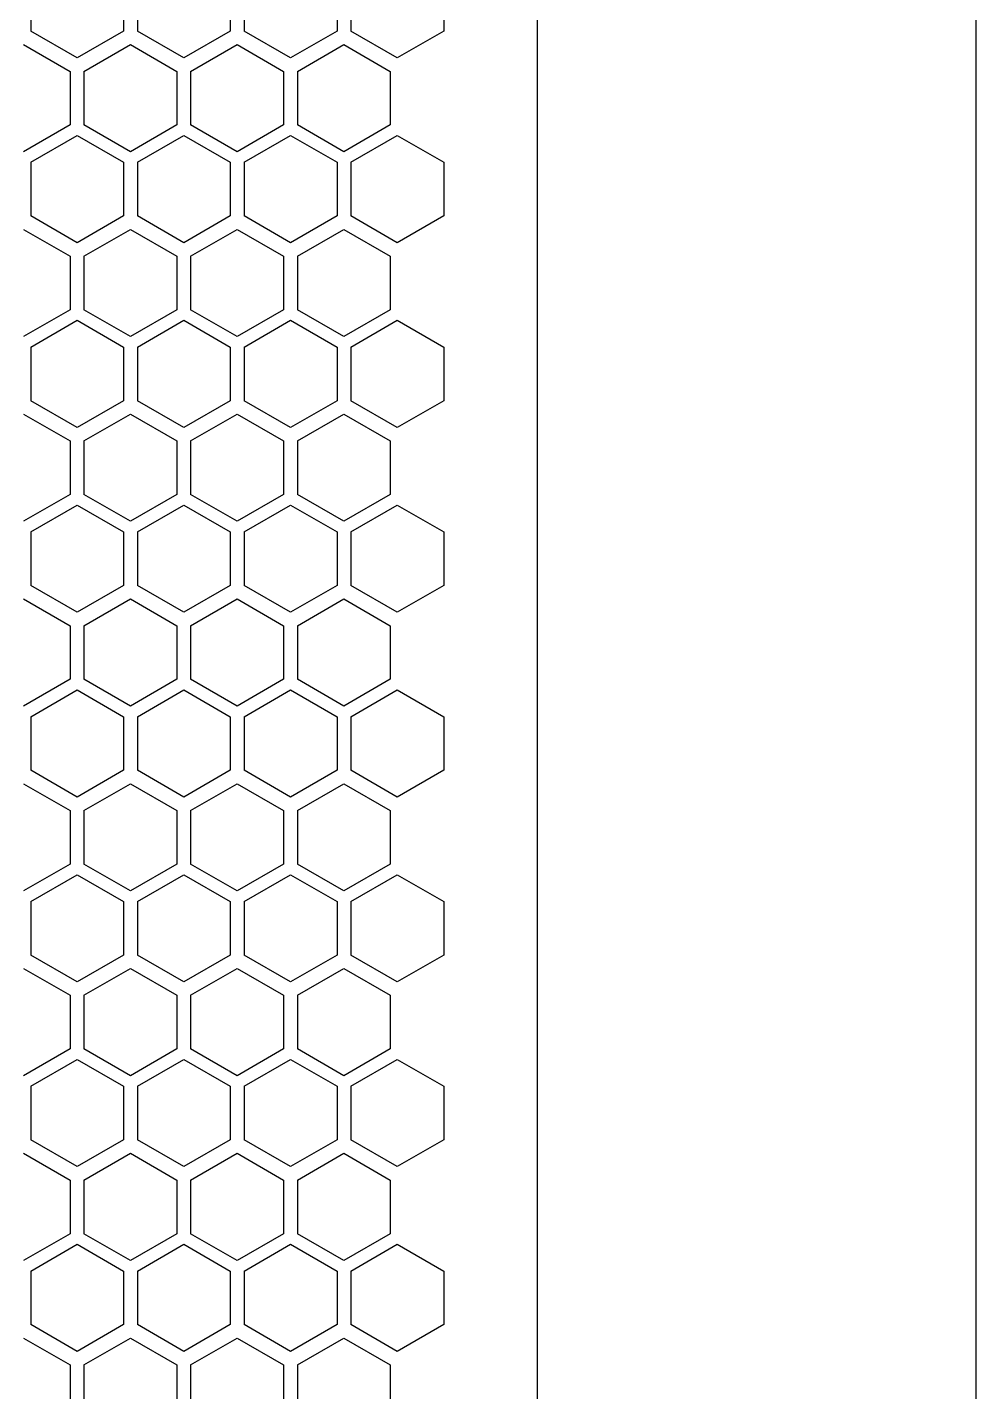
# Model space of a CAD drawing. Header units: millimetres. Extents: x 55614 to 110757, y -66981 to -47484.
# Drawn here: x 63736.8 to 63818.5, y -54746.7 to -54629 of the extents above; entities that cross this region are included whole.
import ezdxf

# ---------------------------------------------------------------- set-up
doc = ezdxf.new("R2010")
doc.units = ezdxf.units.MM
doc.layers.add('4215-0412-2_0', color=7, linetype='Continuous')
doc.layers.add('THICK', color=7, linetype='Continuous', lineweight=0)

# ---------------------------------------------------------------- blocks, each defined once
blk = doc.blocks.new('2-1725')
at = {"layer": '4215-0412-2_0', "color": 7, "linetype": 'Continuous'}
for p, q in [((-17306.03, -71628.67), (-17306.03, -72057.27)), ((-17268.23, -71631.67), (-17268.23, -72054.27)), ((-17349.7, -71704.5), (-17349.7, -71709.12)), ((-17341.7, -71704.5), (-17341.7, -71709.12)), ((-17340.5, -71704.5), (-17340.5, -71709.12)), ((-17332.5, -71704.5), (-17332.5, -71709.12)), ((-17331.3, -71704.5), (-17331.3, -71709.12)), ((-17323.3, -71704.5), (-17323.3, -71709.12)), ((-17322.1, -71704.5), (-17322.1, -71709.12)), ((-17314.1, -71704.5), (-17314.1, -71709.12)), ((-17345.7, -71711.43), (-17349.7, -71709.12)), ((-17341.7, -71709.12), (-17345.7, -71711.43)), ((-17336.5, -71711.43), (-17340.5, -71709.12)), ((-17332.5, -71709.12), (-17336.5, -71711.43)), ((-17327.3, -71711.43), (-17331.3, -71709.12)), ((-17323.3, -71709.12), (-17327.3, -71711.43)), ((-17318.1, -71711.43), (-17322.1, -71709.12)), ((-17314.1, -71709.12), (-17318.1, -71711.43)), ((-17350.32, -71710.28), (-17346.31, -71712.59)), ((-17345.12, -71712.59), (-17341.12, -71710.28)), ((-17341.12, -71710.28), (-17337.11, -71712.59)), ((-17335.92, -71712.59), (-17331.92, -71710.28)), ((-17331.92, -71710.28), (-17327.91, -71712.59)), ((-17326.72, -71712.59), (-17322.72, -71710.28)), ((-17322.72, -71710.28), (-17318.71, -71712.59)), ((-17346.31, -71712.59), (-17346.31, -71717.21)), ((-17345.12, -71712.59), (-17345.12, -71717.21)), ((-17337.11, -71712.59), (-17337.11, -71717.21)), ((-17335.92, -71712.59), (-17335.92, -71717.21)), ((-17327.91, -71712.59), (-17327.91, -71717.21)), ((-17326.72, -71712.59), (-17326.72, -71717.21)), ((-17318.71, -71712.59), (-17318.71, -71717.21)), ((-17346.31, -71717.21), (-17350.32, -71719.52)), ((-17341.12, -71719.52), (-17345.12, -71717.21)), ((-17337.11, -71717.21), (-17341.12, -71719.52)), ((-17331.92, -71719.52), (-17335.92, -71717.21)), ((-17327.91, -71717.21), (-17331.92, -71719.52)), ((-17322.72, -71719.52), (-17326.72, -71717.21)), ((-17318.71, -71717.21), (-17322.72, -71719.52)), ((-17349.7, -71720.43), (-17345.7, -71718.12)), ((-17345.7, -71718.12), (-17341.7, -71720.43)), ((-17340.5, -71720.43), (-17336.5, -71718.12)), ((-17336.5, -71718.12), (-17332.5, -71720.43)), ((-17331.3, -71720.43), (-17327.3, -71718.12)), ((-17327.3, -71718.12), (-17323.3, -71720.43)), ((-17322.1, -71720.43), (-17318.1, -71718.12)), ((-17318.1, -71718.12), (-17314.1, -71720.43)), ((-17349.7, -71720.43), (-17349.7, -71725.05)), ((-17341.7, -71720.43), (-17341.7, -71725.05)), ((-17340.5, -71720.43), (-17340.5, -71725.05)), ((-17332.5, -71720.43), (-17332.5, -71725.05)), ((-17331.3, -71720.43), (-17331.3, -71725.05)), ((-17323.3, -71720.43), (-17323.3, -71725.05)), ((-17322.1, -71720.43), (-17322.1, -71725.05)), ((-17314.1, -71720.43), (-17314.1, -71725.05)), ((-17345.7, -71727.36), (-17349.7, -71725.05)), ((-17341.7, -71725.05), (-17345.7, -71727.36)), ((-17336.5, -71727.36), (-17340.5, -71725.05)), ((-17332.5, -71725.05), (-17336.5, -71727.36)), ((-17327.3, -71727.36), (-17331.3, -71725.05)), ((-17323.3, -71725.05), (-17327.3, -71727.36)), ((-17318.1, -71727.36), (-17322.1, -71725.05)), ((-17314.1, -71725.05), (-17318.1, -71727.36)), ((-17350.32, -71726.21), (-17346.31, -71728.52)), ((-17345.12, -71728.52), (-17341.12, -71726.21)), ((-17341.12, -71726.21), (-17337.11, -71728.52)), ((-17335.92, -71728.52), (-17331.92, -71726.21)), ((-17331.92, -71726.21), (-17327.91, -71728.52)), ((-17326.72, -71728.52), (-17322.72, -71726.21)), ((-17322.72, -71726.21), (-17318.71, -71728.52)), ((-17346.31, -71728.52), (-17346.31, -71733.14)), ((-17345.12, -71728.52), (-17345.12, -71733.14)), ((-17337.11, -71728.52), (-17337.11, -71733.14)), ((-17335.92, -71728.52), (-17335.92, -71733.14)), ((-17327.91, -71728.52), (-17327.91, -71733.14)), ((-17326.72, -71728.52), (-17326.72, -71733.14)), ((-17318.71, -71728.52), (-17318.71, -71733.14)), ((-17346.31, -71733.14), (-17350.32, -71735.45)), ((-17349.7, -71736.36), (-17345.7, -71734.05)), ((-17345.7, -71734.05), (-17341.7, -71736.36)), ((-17341.12, -71735.45), (-17345.12, -71733.14)), ((-17337.11, -71733.14), (-17341.12, -71735.45)), ((-17340.5, -71736.36), (-17336.5, -71734.05)), ((-17336.5, -71734.05), (-17332.5, -71736.36)), ((-17331.92, -71735.45), (-17335.92, -71733.14)), ((-17327.91, -71733.14), (-17331.92, -71735.45)), ((-17331.3, -71736.36), (-17327.3, -71734.05)), ((-17327.3, -71734.05), (-17323.3, -71736.36)), ((-17322.72, -71735.45), (-17326.72, -71733.14)), ((-17318.71, -71733.14), (-17322.72, -71735.45)), ((-17322.1, -71736.36), (-17318.1, -71734.05)), ((-17318.1, -71734.05), (-17314.1, -71736.36)), ((-17349.7, -71736.36), (-17349.7, -71740.98)), ((-17341.7, -71736.36), (-17341.7, -71740.98)), ((-17340.5, -71736.36), (-17340.5, -71740.98)), ((-17332.5, -71736.36), (-17332.5, -71740.98)), ((-17331.3, -71736.36), (-17331.3, -71740.98)), ((-17323.3, -71736.36), (-17323.3, -71740.98)), ((-17322.1, -71736.36), (-17322.1, -71740.98)), ((-17314.1, -71736.36), (-17314.1, -71740.98)), ((-17345.7, -71743.29), (-17349.7, -71740.98)), ((-17341.7, -71740.98), (-17345.7, -71743.29)), ((-17336.5, -71743.29), (-17340.5, -71740.98)), ((-17332.5, -71740.98), (-17336.5, -71743.29)), ((-17327.3, -71743.29), (-17331.3, -71740.98)), ((-17323.3, -71740.98), (-17327.3, -71743.29)), ((-17318.1, -71743.29), (-17322.1, -71740.98)), ((-17314.1, -71740.98), (-17318.1, -71743.29)), ((-17350.32, -71742.14), (-17346.31, -71744.45)), ((-17345.12, -71744.45), (-17341.12, -71742.14)), ((-17341.12, -71742.14), (-17337.11, -71744.45)), ((-17335.92, -71744.45), (-17331.92, -71742.14)), ((-17331.92, -71742.14), (-17327.91, -71744.45)), ((-17326.72, -71744.45), (-17322.72, -71742.14)), ((-17322.72, -71742.14), (-17318.71, -71744.45)), ((-17346.31, -71744.45), (-17346.31, -71749.07)), ((-17345.12, -71744.45), (-17345.12, -71749.07)), ((-17337.11, -71744.45), (-17337.11, -71749.07)), ((-17335.92, -71744.45), (-17335.92, -71749.07)), ((-17327.91, -71744.45), (-17327.91, -71749.07)), ((-17326.72, -71744.45), (-17326.72, -71749.07)), ((-17318.71, -71744.45), (-17318.71, -71749.07)), ((-17346.31, -71749.07), (-17350.32, -71751.38)), ((-17341.12, -71751.38), (-17345.12, -71749.07)), ((-17337.11, -71749.07), (-17341.12, -71751.38)), ((-17331.92, -71751.38), (-17335.92, -71749.07)), ((-17327.91, -71749.07), (-17331.92, -71751.38)), ((-17322.72, -71751.38), (-17326.72, -71749.07)), ((-17318.71, -71749.07), (-17322.72, -71751.38)), ((-17349.7, -71752.29), (-17345.7, -71749.98)), ((-17345.7, -71749.98), (-17341.7, -71752.29)), ((-17340.5, -71752.29), (-17336.5, -71749.98)), ((-17336.5, -71749.98), (-17332.5, -71752.29)), ((-17331.3, -71752.29), (-17327.3, -71749.98)), ((-17327.3, -71749.98), (-17323.3, -71752.29)), ((-17322.1, -71752.29), (-17318.1, -71749.98)), ((-17318.1, -71749.98), (-17314.1, -71752.29)), ((-17349.7, -71752.29), (-17349.7, -71756.91)), ((-17341.7, -71752.29), (-17341.7, -71756.91)), ((-17340.5, -71752.29), (-17340.5, -71756.91)), ((-17332.5, -71752.29), (-17332.5, -71756.91)), ((-17331.3, -71752.29), (-17331.3, -71756.91)), ((-17323.3, -71752.29), (-17323.3, -71756.91)), ((-17322.1, -71752.29), (-17322.1, -71756.91)), ((-17314.1, -71752.29), (-17314.1, -71756.91)), ((-17345.7, -71759.22), (-17349.7, -71756.91)), ((-17341.7, -71756.91), (-17345.7, -71759.22)), ((-17336.5, -71759.22), (-17340.5, -71756.91)), ((-17332.5, -71756.91), (-17336.5, -71759.22)), ((-17327.3, -71759.22), (-17331.3, -71756.91)), ((-17323.3, -71756.91), (-17327.3, -71759.22)), ((-17318.1, -71759.22), (-17322.1, -71756.91)), ((-17314.1, -71756.91), (-17318.1, -71759.22)), ((-17350.32, -71758.07), (-17346.31, -71760.38)), ((-17345.12, -71760.38), (-17341.12, -71758.07)), ((-17341.12, -71758.07), (-17337.11, -71760.38)), ((-17335.92, -71760.38), (-17331.92, -71758.07)), ((-17331.92, -71758.07), (-17327.91, -71760.38)), ((-17326.72, -71760.38), (-17322.72, -71758.07)), ((-17322.72, -71758.07), (-17318.71, -71760.38)), ((-17346.31, -71760.38), (-17346.31, -71765)), ((-17345.12, -71760.38), (-17345.12, -71765)), ((-17337.11, -71760.38), (-17337.11, -71765)), ((-17335.92, -71760.38), (-17335.92, -71765)), ((-17327.91, -71760.38), (-17327.91, -71765)), ((-17326.72, -71760.38), (-17326.72, -71765)), ((-17318.71, -71760.38), (-17318.71, -71765)), ((-17346.31, -71765), (-17350.32, -71767.31)), ((-17349.7, -71768.22), (-17345.7, -71765.91)), ((-17345.7, -71765.91), (-17341.7, -71768.22)), ((-17341.12, -71767.31), (-17345.12, -71765)), ((-17337.11, -71765), (-17341.12, -71767.31)), ((-17340.5, -71768.22), (-17336.5, -71765.91)), ((-17336.5, -71765.91), (-17332.5, -71768.22)), ((-17331.92, -71767.31), (-17335.92, -71765)), ((-17327.91, -71765), (-17331.92, -71767.31)), ((-17331.3, -71768.22), (-17327.3, -71765.91)), ((-17327.3, -71765.91), (-17323.3, -71768.22)), ((-17322.72, -71767.31), (-17326.72, -71765)), ((-17318.71, -71765), (-17322.72, -71767.31)), ((-17322.1, -71768.22), (-17318.1, -71765.91)), ((-17318.1, -71765.91), (-17314.1, -71768.22)), ((-17349.7, -71768.22), (-17349.7, -71772.84)), ((-17341.7, -71768.22), (-17341.7, -71772.84)), ((-17340.5, -71768.22), (-17340.5, -71772.84)), ((-17332.5, -71768.22), (-17332.5, -71772.84)), ((-17331.3, -71768.22), (-17331.3, -71772.84)), ((-17323.3, -71768.22), (-17323.3, -71772.84)), ((-17322.1, -71768.22), (-17322.1, -71772.84)), ((-17314.1, -71768.22), (-17314.1, -71772.84)), ((-17345.7, -71775.15), (-17349.7, -71772.84)), ((-17341.7, -71772.84), (-17345.7, -71775.15)), ((-17336.5, -71775.15), (-17340.5, -71772.84)), ((-17332.5, -71772.84), (-17336.5, -71775.15)), ((-17327.3, -71775.15), (-17331.3, -71772.84)), ((-17323.3, -71772.84), (-17327.3, -71775.15)), ((-17318.1, -71775.15), (-17322.1, -71772.84)), ((-17314.1, -71772.84), (-17318.1, -71775.15)), ((-17350.32, -71774), (-17346.31, -71776.31)), ((-17345.12, -71776.31), (-17341.12, -71774)), ((-17341.12, -71774), (-17337.11, -71776.31)), ((-17335.92, -71776.31), (-17331.92, -71774)), ((-17331.92, -71774), (-17327.91, -71776.31)), ((-17326.72, -71776.31), (-17322.72, -71774)), ((-17322.72, -71774), (-17318.71, -71776.31)), ((-17346.31, -71776.31), (-17346.31, -71780.93)), ((-17345.12, -71776.31), (-17345.12, -71780.93)), ((-17337.11, -71776.31), (-17337.11, -71780.93)), ((-17335.92, -71776.31), (-17335.92, -71780.93)), ((-17327.91, -71776.31), (-17327.91, -71780.93)), ((-17326.72, -71776.31), (-17326.72, -71780.93)), ((-17318.71, -71776.31), (-17318.71, -71780.93)), ((-17346.31, -71780.93), (-17350.32, -71783.24)), ((-17341.12, -71783.24), (-17345.12, -71780.93)), ((-17337.11, -71780.93), (-17341.12, -71783.24)), ((-17331.92, -71783.24), (-17335.92, -71780.93)), ((-17327.91, -71780.93), (-17331.92, -71783.24)), ((-17322.72, -71783.24), (-17326.72, -71780.93)), ((-17318.71, -71780.93), (-17322.72, -71783.24)), ((-17349.7, -71784.15), (-17345.7, -71781.84)), ((-17345.7, -71781.84), (-17341.7, -71784.15)), ((-17340.5, -71784.15), (-17336.5, -71781.84)), ((-17336.5, -71781.84), (-17332.5, -71784.15)), ((-17331.3, -71784.15), (-17327.3, -71781.84)), ((-17327.3, -71781.84), (-17323.3, -71784.15)), ((-17322.1, -71784.15), (-17318.1, -71781.84)), ((-17318.1, -71781.84), (-17314.1, -71784.15)), ((-17349.7, -71784.15), (-17349.7, -71788.77)), ((-17341.7, -71784.15), (-17341.7, -71788.77)), ((-17340.5, -71784.15), (-17340.5, -71788.77)), ((-17332.5, -71784.15), (-17332.5, -71788.77)), ((-17331.3, -71784.15), (-17331.3, -71788.77)), ((-17323.3, -71784.15), (-17323.3, -71788.77)), ((-17322.1, -71784.15), (-17322.1, -71788.77)), ((-17314.1, -71784.15), (-17314.1, -71788.77)), ((-17345.7, -71791.08), (-17349.7, -71788.77)), ((-17341.7, -71788.77), (-17345.7, -71791.08)), ((-17336.5, -71791.08), (-17340.5, -71788.77)), ((-17332.5, -71788.77), (-17336.5, -71791.08)), ((-17327.3, -71791.08), (-17331.3, -71788.77)), ((-17323.3, -71788.77), (-17327.3, -71791.08)), ((-17318.1, -71791.08), (-17322.1, -71788.77)), ((-17314.1, -71788.77), (-17318.1, -71791.08)), ((-17350.32, -71789.93), (-17346.31, -71792.24)), ((-17345.12, -71792.24), (-17341.12, -71789.93)), ((-17341.12, -71789.93), (-17337.11, -71792.24)), ((-17335.92, -71792.24), (-17331.92, -71789.93)), ((-17331.92, -71789.93), (-17327.91, -71792.24)), ((-17326.72, -71792.24), (-17322.72, -71789.93)), ((-17322.72, -71789.93), (-17318.71, -71792.24)), ((-17346.31, -71792.24), (-17346.31, -71796.86)), ((-17345.12, -71792.24), (-17345.12, -71796.86)), ((-17337.11, -71792.24), (-17337.11, -71796.86)), ((-17335.92, -71792.24), (-17335.92, -71796.86)), ((-17327.91, -71792.24), (-17327.91, -71796.86)), ((-17326.72, -71792.24), (-17326.72, -71796.86)), ((-17318.71, -71792.24), (-17318.71, -71796.86)), ((-17346.31, -71796.86), (-17350.32, -71799.17)), ((-17341.12, -71799.17), (-17345.12, -71796.86)), ((-17337.11, -71796.86), (-17341.12, -71799.17)), ((-17331.92, -71799.17), (-17335.92, -71796.86)), ((-17327.91, -71796.86), (-17331.92, -71799.17)), ((-17322.72, -71799.17), (-17326.72, -71796.86)), ((-17318.71, -71796.86), (-17322.72, -71799.17)), ((-17349.7, -71800.08), (-17345.7, -71797.77)), ((-17345.7, -71797.77), (-17341.7, -71800.08)), ((-17340.5, -71800.08), (-17336.5, -71797.77)), ((-17336.5, -71797.77), (-17332.5, -71800.08)), ((-17331.3, -71800.08), (-17327.3, -71797.77)), ((-17327.3, -71797.77), (-17323.3, -71800.08)), ((-17322.1, -71800.08), (-17318.1, -71797.77)), ((-17318.1, -71797.77), (-17314.1, -71800.08)), ((-17349.7, -71800.08), (-17349.7, -71804.7)), ((-17341.7, -71800.08), (-17341.7, -71804.7)), ((-17340.5, -71800.08), (-17340.5, -71804.7)), ((-17332.5, -71800.08), (-17332.5, -71804.7)), ((-17331.3, -71800.08), (-17331.3, -71804.7)), ((-17323.3, -71800.08), (-17323.3, -71804.7)), ((-17322.1, -71800.08), (-17322.1, -71804.7)), ((-17314.1, -71800.08), (-17314.1, -71804.7)), ((-17345.7, -71807.01), (-17349.7, -71804.7)), ((-17341.7, -71804.7), (-17345.7, -71807.01)), ((-17336.5, -71807.01), (-17340.5, -71804.7)), ((-17332.5, -71804.7), (-17336.5, -71807.01)), ((-17327.3, -71807.01), (-17331.3, -71804.7)), ((-17323.3, -71804.7), (-17327.3, -71807.01)), ((-17318.1, -71807.01), (-17322.1, -71804.7)), ((-17314.1, -71804.7), (-17318.1, -71807.01)), ((-17350.32, -71805.86), (-17346.31, -71808.17)), ((-17345.12, -71808.17), (-17341.12, -71805.86)), ((-17341.12, -71805.86), (-17337.11, -71808.17)), ((-17335.92, -71808.17), (-17331.92, -71805.86)), ((-17331.92, -71805.86), (-17327.91, -71808.17)), ((-17326.72, -71808.17), (-17322.72, -71805.86)), ((-17322.72, -71805.86), (-17318.71, -71808.17)), ((-17346.31, -71808.17), (-17346.31, -71812.79)), ((-17345.12, -71808.17), (-17345.12, -71812.79)), ((-17337.11, -71808.17), (-17337.11, -71812.79)), ((-17335.92, -71808.17), (-17335.92, -71812.79)), ((-17327.91, -71808.17), (-17327.91, -71812.79)), ((-17326.72, -71808.17), (-17326.72, -71812.79)), ((-17318.71, -71808.17), (-17318.71, -71812.79)), ((-17346.31, -71812.79), (-17350.32, -71815.1)), ((-17341.12, -71815.1), (-17345.12, -71812.79)), ((-17337.11, -71812.79), (-17341.12, -71815.1)), ((-17331.92, -71815.1), (-17335.92, -71812.79)), ((-17327.91, -71812.79), (-17331.92, -71815.1)), ((-17322.72, -71815.1), (-17326.72, -71812.79)), ((-17318.71, -71812.79), (-17322.72, -71815.1)), ((-17349.7, -71816.01), (-17345.7, -71813.7)), ((-17345.7, -71813.7), (-17341.7, -71816.01)), ((-17340.5, -71816.01), (-17336.5, -71813.7)), ((-17336.5, -71813.7), (-17332.5, -71816.01)), ((-17331.3, -71816.01), (-17327.3, -71813.7)), ((-17327.3, -71813.7), (-17323.3, -71816.01)), ((-17322.1, -71816.01), (-17318.1, -71813.7)), ((-17318.1, -71813.7), (-17314.1, -71816.01)), ((-17349.7, -71816.01), (-17349.7, -71820.63)), ((-17341.7, -71816.01), (-17341.7, -71820.63)), ((-17340.5, -71816.01), (-17340.5, -71820.63)), ((-17332.5, -71816.01), (-17332.5, -71820.63)), ((-17331.3, -71816.01), (-17331.3, -71820.63)), ((-17323.3, -71816.01), (-17323.3, -71820.63)), ((-17322.1, -71816.01), (-17322.1, -71820.63)), ((-17314.1, -71816.01), (-17314.1, -71820.63)), ((-17345.7, -71822.94), (-17349.7, -71820.63)), ((-17341.7, -71820.63), (-17345.7, -71822.94)), ((-17336.5, -71822.94), (-17340.5, -71820.63)), ((-17332.5, -71820.63), (-17336.5, -71822.94)), ((-17327.3, -71822.94), (-17331.3, -71820.63)), ((-17323.3, -71820.63), (-17327.3, -71822.94)), ((-17318.1, -71822.94), (-17322.1, -71820.63)), ((-17314.1, -71820.63), (-17318.1, -71822.94)), ((-17350.32, -71821.79), (-17346.31, -71824.1)), ((-17345.12, -71824.1), (-17341.12, -71821.79)), ((-17341.12, -71821.79), (-17337.11, -71824.1)), ((-17335.92, -71824.1), (-17331.92, -71821.79)), ((-17331.92, -71821.79), (-17327.91, -71824.1)), ((-17326.72, -71824.1), (-17322.72, -71821.79)), ((-17322.72, -71821.79), (-17318.71, -71824.1)), ((-17346.31, -71824.1), (-17346.31, -71828.72)), ((-17345.12, -71824.1), (-17345.12, -71828.72)), ((-17337.11, -71824.1), (-17337.11, -71828.72)), ((-17335.92, -71824.1), (-17335.92, -71828.72)), ((-17327.91, -71824.1), (-17327.91, -71828.72)), ((-17326.72, -71824.1), (-17326.72, -71828.72)), ((-17318.71, -71824.1), (-17318.71, -71828.72))]:
    blk.add_line(p, q, dxfattribs=at)

msp = doc.modelspace()

# ---------------------------------------------------------------- block references
at = {"layer": 'THICK', "lineweight": -3}
msp.add_blockref('2-1725', (81086.76, 17079.761), dxfattribs=at)

doc.saveas('drawing.dxf')
